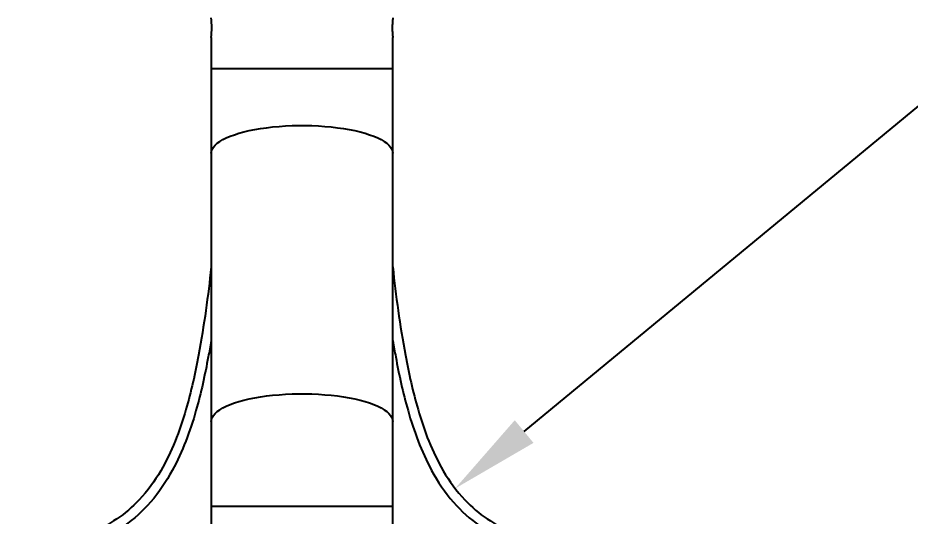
# Model space of a CAD drawing. Header units: feet. Extents: x -21 to 5170, y -254 to 1413.
# Drawn here: x 726.68 to 756.59, y 85.56 to 102.28 of the extents above; entities that cross this region are included whole.
import ezdxf
from ezdxf import colors
from ezdxf.entities.mleader import LeaderData, LeaderLine
from ezdxf.lldxf.tags import DXFTag
from ezdxf.math import Vec2, Vec3

# ---------------------------------------------------------------- set-up
doc = ezdxf.new("R2010")
doc.units = ezdxf.units.FT
doc.header["$MEASUREMENT"] = 0
for name, color, linetype in [('E-ARRY-TABL', 9, 'Continuous'), ('G-ANNO-TEXT', 1, 'Continuous'), ('PV-AG-DC1', 142, 'DC1')]:
    doc.layers.add(name, color=color, linetype=linetype)
doc.styles.add('NEI-A', font='arial.ttf')
tags = doc.linetypes.add('DC1', pattern='A,0.176989,-0.035266,["DC1",NEI-A,S=0.1,R=0,X=0,Y=-0.05],-0.314734,0.176989', length=0.703978).pattern_tags.tags
tags[6] = DXFTag(74, 10)

msp = doc.modelspace()

# ---------------------------------------------------------------- linework, layer by layer
at = {"layer": 'E-ARRY-TABL'}
for p, q in [((733.16231, 101.61622), (733.16231, 83.3041)), ((739.25065, 83.3041), (739.25065, 101.61622)), ((733.16231, 100.5766), (739.25065, 100.5766)), ((733.16231, 85.8905), (739.25065, 85.8905))]:
    msp.add_line(p, q, dxfattribs=at)
for points in [[(733.16231, 97.73391), (733.17043, 97.80181), (733.19475, 97.86936), (733.23514, 97.93618), (733.29138, 98.00193), (733.36317, 98.06624), (733.45014, 98.12878), (733.55181, 98.18922), (733.66765, 98.24722), (733.79703, 98.30249), (733.93926, 98.35472), (734.0936, 98.40364), (734.2592, 98.44899), (734.4352, 98.49052), (734.62065, 98.52801), (734.81455, 98.56127), (735.01589, 98.59011), (735.22357, 98.61439), (735.4365, 98.63397), (735.65354, 98.64874), (735.87353, 98.65864), (736.0953, 98.6636), (736.31766, 98.6636), (736.53942, 98.65864), (736.75941, 98.64874), (736.97645, 98.63397), (737.18938, 98.61439), (737.39707, 98.59011), (737.5984, 98.56127), (737.79231, 98.52801), (737.97775, 98.49052), (738.15375, 98.44899), (738.31936, 98.40364), (738.47369, 98.35472), (738.61593, 98.30249), (738.74531, 98.24722), (738.86114, 98.18922), (738.96282, 98.12878), (739.04978, 98.06624), (739.12158, 98.00193), (739.17782, 97.93618), (739.21821, 97.86936), (739.24253, 97.80181), (739.25065, 97.73391)], [(733.16231, 88.7332), (733.17043, 88.8011), (733.19475, 88.86865), (733.23514, 88.93547), (733.29138, 89.00122), (733.36317, 89.06553), (733.45014, 89.12807), (733.55181, 89.18851), (733.66765, 89.24651), (733.79703, 89.30178), (733.93926, 89.35401), (734.0936, 89.40293), (734.2592, 89.44828), (734.4352, 89.48981), (734.62065, 89.5273), (734.81455, 89.56056), (735.01589, 89.58941), (735.22357, 89.61368), (735.4365, 89.63326), (735.65354, 89.64803), (735.87353, 89.65793), (736.0953, 89.66289), (736.31766, 89.66289), (736.53942, 89.65793), (736.75941, 89.64803), (736.97645, 89.63326), (737.18938, 89.61368), (737.39707, 89.58941), (737.5984, 89.56056), (737.79231, 89.5273), (737.97775, 89.48981), (738.15375, 89.44828), (738.31936, 89.40293), (738.47369, 89.35401), (738.61593, 89.30178), (738.74531, 89.24651), (738.86114, 89.18851), (738.96282, 89.12807), (739.04978, 89.06553), (739.12158, 89.00122), (739.17782, 88.93547), (739.21821, 88.86865), (739.24253, 88.8011), (739.25065, 88.7332)]]:
    msp.add_lwpolyline(points, dxfattribs=at)
msp.add_arc((730.12784, 101.94397), 3.05256, 353.836344, 6.241457, dxfattribs=at)
msp.add_open_spline([(739.25065, 102.27584), (739.25024, 102.2722), (739.24942, 102.2649), (739.24373, 102.20807), (739.23737, 102.1242), (739.23275, 102.01915), (739.23204, 101.90589), (739.23547, 101.79734), (739.24163, 101.70451), (739.24751, 101.64088), (739.25083, 101.61043), (739.25032, 101.61507), (739.2502, 101.61622)], degree=3, knots=[0, 0, 0, 0, 0.10693842, 0.21386166, 0.32118004, 0.42876634, 0.53591992, 0.64261485, 0.74954076, 0.85702553, 0.96452825, 1, 1, 1, 1], dxfattribs=at)
at = {"layer": 'PV-AG-DC1'}
for points, knots in [([(733.16231, 93.91689), (733.06149, 92.9537), (732.92654, 91.97009), (732.62489, 90.35277), (732.49144, 89.73445), (732.1073, 88.4111), (731.84048, 87.71104), (731.26516, 86.72882), (731.02755, 86.39944), (730.5228, 85.86397), (730.26766, 85.64718), (729.72311, 85.27994), (729.43422, 85.12648), (728.97125, 84.92351), (728.80367, 84.85809), (728.63366, 84.79831), (728.58314, 84.78054), (728.5324, 84.76326), (728.48166, 84.74599), (728.20734, 84.65261), (727.93302, 84.55923), (727.65869, 84.46584), (727.33315, 84.35502), (727.0076, 84.2442), (726.68205, 84.13338)], [5.15457521, 5.15457521, 5.15457521, 5.15457521, 7.98993795, 7.98993795, 9.67658056, 9.67658056, 11.68586125, 11.68586125, 12.79963808, 12.79963808, 13.7036105, 13.7036105, 14.60758292, 14.60758292, 15.10582563, 15.10582563, 15.10582563, 15.25390059, 15.25390059, 15.25390059, 16.0544781, 16.0544781, 16.0544781, 17.00455102, 17.00455102, 17.00455102, 17.00455102]), ([(733.16231, 91.44593), (733.13145, 91.26407), (733.09894, 91.08124), (732.95456, 90.30685), (732.8239, 89.69762), (732.4553, 88.40642), (732.20561, 87.72543), (731.65507, 86.71763), (731.41522, 86.35803), (730.87021, 85.73051), (730.56896, 85.45758), (730.00367, 85.06337), (729.75568, 84.92169), (729.50156, 84.79831), (729.42951, 84.76333), (729.35698, 84.72982), (729.28445, 84.69631), (729.11814, 84.61949), (728.95183, 84.54267), (728.78552, 84.46584), (728.54562, 84.35502), (728.30571, 84.2442), (728.06581, 84.13338), (727.9402, 84.07536), (727.8146, 84.01734), (727.68899, 83.95931)], [7.47877278, 7.47877278, 7.47877278, 7.47877278, 7.9877747, 7.9877747, 9.62277321, 9.62277321, 11.50333496, 11.50333496, 12.62233368, 12.62233368, 13.6409475, 13.6409475, 14.3830075, 14.3830075, 14.3830075, 14.59337778, 14.59337778, 14.59337778, 15.07571963, 15.07571963, 15.07571963, 15.77151121, 15.77151121, 15.77151121, 16.13580442, 16.13580442, 16.13580442, 16.13580442])]:
    msp.add_open_spline(points, degree=3, knots=knots, dxfattribs=at)

# ---------------------------------------------------------------- leaders
at = {"layer": 'G-ANNO-TEXT'}
ml = msp.add_multileader_mtext('Standard', dxfattribs=at)
ml.set_content('(TYP.) DC STRINGS FROM TRACKER TABLES TO BLA DROPS', color=256, style='NEI-A')
ml.set_leader_properties()
ml.build(insert=Vec2(0, 0))
ml.multileader.update_dxf_attribs({"dogleg_length": 0.89968, "arrow_head_size": 3})
ctx = ml.context
ctx.base_point, ctx.char_height, ctx.arrow_head_size, ctx.landing_gap_size, ctx.plane_origin = Vec3(758.29543, 99.74843), 2, 3, 1.53573, Vec3(806.33249, 55.21231)
notes = []
notes.append((ctx, [(0, (1, 1, 0), (757.39575, 99.74843), (1, 0), 0.89968, [(0, [(741.33999, 86.48544)], 0, [])])]))
ctx.mtext.insert, ctx.mtext.width, ctx.mtext.flow_direction = Vec3(759.83116, 100.76548), 49.1905321, 5
ctx.mtext.has_bg_fill, ctx.mtext.bg_color, ctx.mtext.bg_scale_factor, ctx.mtext.bg_transparency, ctx.mtext.use_window_bg_color = 1, -1073741824, 1.5, 0, 1
for ctx, leaders in notes:
    for number, flags, end, landing, length, lines in leaders:
        leader = LeaderData()
        leader.index, (leader.has_last_leader_line, leader.has_dogleg_vector, leader.attachment_direction) = number, flags
        leader.last_leader_point, leader.dogleg_vector, leader.dogleg_length = Vec3(end), Vec3(landing), length
        for number, points, colour, breaks in lines:
            line = LeaderLine()
            line.index, line.vertices, line.color, line.breaks = number, Vec3.list(points), colors.encode_raw_color(colour), breaks
            leader.lines.append(line)
        ctx.leaders.append(leader)

# ---------------------------------------------------------------- next in the draw order: linework, layer by layer
at = {"layer": 'PV-AG-DC1'}
for points, knots in [([(739.25065, 93.91689), (739.35146, 92.9537), (739.48641, 91.97009), (739.78807, 90.35277), (739.92152, 89.73445), (740.30566, 88.4111), (740.57247, 87.71104), (741.1478, 86.72882), (741.38541, 86.39944), (741.89015, 85.86397), (742.1453, 85.64718), (742.68985, 85.27994), (742.97873, 85.12648), (743.4417, 84.92351), (743.60929, 84.85809), (743.77929, 84.79831), (743.82982, 84.78054), (743.88056, 84.76326), (743.93129, 84.74599), (744.20562, 84.65261), (744.47994, 84.55923), (744.75426, 84.46584), (745.07981, 84.35502), (745.40535, 84.2442), (745.7309, 84.13338)], [5.15457521, 5.15457521, 5.15457521, 5.15457521, 7.98993795, 7.98993795, 9.67658056, 9.67658056, 11.68586125, 11.68586125, 12.79963808, 12.79963808, 13.7036105, 13.7036105, 14.60758292, 14.60758292, 15.10582563, 15.10582563, 15.10582563, 15.25390059, 15.25390059, 15.25390059, 16.0544781, 16.0544781, 16.0544781, 17.00455102, 17.00455102, 17.00455102, 17.00455102]), ([(739.25065, 91.44593), (739.28151, 91.26407), (739.31401, 91.08124), (739.4584, 90.30685), (739.58905, 89.69762), (739.95765, 88.40642), (740.20734, 87.72543), (740.75788, 86.71763), (740.99773, 86.35803), (741.54275, 85.73051), (741.84399, 85.45758), (742.40929, 85.06337), (742.65728, 84.92169), (742.9114, 84.79831), (742.98344, 84.76333), (743.05597, 84.72982), (743.12851, 84.69631), (743.29482, 84.61949), (743.46112, 84.54267), (743.62743, 84.46584), (743.86734, 84.35502), (744.10724, 84.2442), (744.34715, 84.13338), (744.47275, 84.07536), (744.59836, 84.01734), (744.72396, 83.95931)], [7.47877278, 7.47877278, 7.47877278, 7.47877278, 7.9877747, 7.9877747, 9.62277321, 9.62277321, 11.50333496, 11.50333496, 12.62233368, 12.62233368, 13.6409475, 13.6409475, 14.3830075, 14.3830075, 14.3830075, 14.59337778, 14.59337778, 14.59337778, 15.07571963, 15.07571963, 15.07571963, 15.77151121, 15.77151121, 15.77151121, 16.13580442, 16.13580442, 16.13580442, 16.13580442])]:
    msp.add_open_spline(points, degree=3, knots=knots, dxfattribs=at)

doc.saveas('drawing.dxf')
